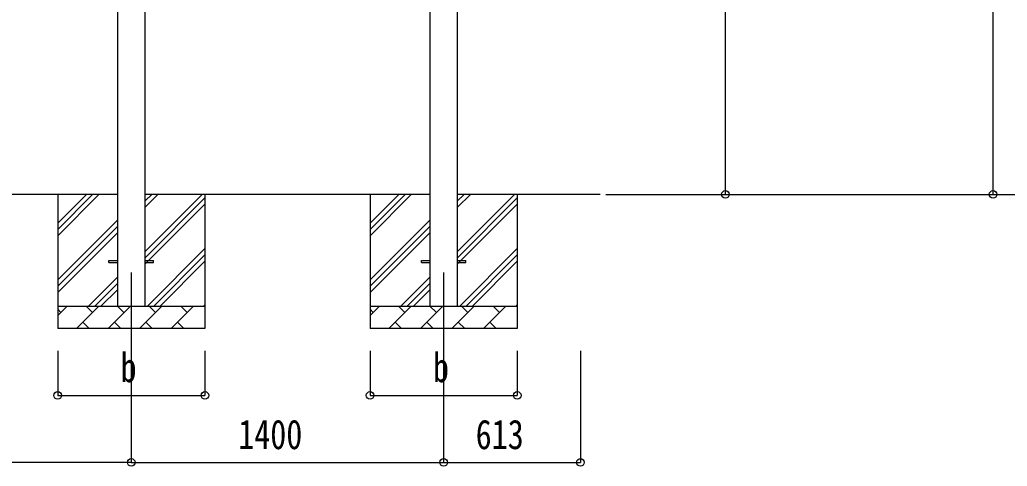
# Model space of a CAD drawing. Units: millimetres, scale not verified. Extents: x -16820 to 16820, y -11880 to 11880.
# Drawn here: x -566 to 3860, y -6301 to -4302 of the extents above; entities that cross this region are included whole.
import ezdxf
from ezdxf.enums import TextEntityAlignment as Align

# ---------------------------------------------------------------- set-up
doc = ezdxf.new("R2010")
doc.units = ezdxf.units.MM
doc.header["$LTSCALE"] = 50
for name, color, linetype in [('0-3_YKK_12', 2, 'Continuous'), ('0-4_YKK_13', 4, 'Continuous'), ('0-5_YKK_A1', 4, 'Continuous'), ('0-6_YKK_D', 6, 'Continuous')]:
    doc.layers.add(name, color=color, linetype=linetype)
doc.styles.add('ＭＳ ゴシック', font='')
doc.styles.get('ＭＳ ゴシック').set_extended_font_data('MS Gothic')

msp = doc.modelspace()

# ---------------------------------------------------------------- linework, layer by layer
at = {"layer": '0-3_YKK_12'}
for p, q in [((-66.4, -5433.85), (-66.4, -5933.85)), ((1333.6, -5433.85), (1333.6, -5933.85))]:
    msp.add_line(p, q, dxfattribs=at)
at = {"layer": '0-4_YKK_13'}
for p, q in [((-166.4, -5379.35), (-128.9, -5379.35)), ((-166.4, -5388.35), (-166.4, -5379.35)), ((-166.4, -5388.35), (-128.9, -5388.35)), ((-3.9, -5379.35), (33.6, -5379.35)), ((-3.9, -5388.35), (33.6, -5388.35)), ((33.6, -5388.35), (33.6, -5379.35)), ((1233.6, -5379.35), (1271.1, -5379.35)), ((1233.6, -5388.35), (1233.6, -5379.35)), ((1233.6, -5388.35), (1271.1, -5388.35)), ((1396.1, -5379.35), (1433.6, -5379.35)), ((1396.1, -5388.35), (1433.6, -5388.35)), ((1433.6, -5388.35), (1433.6, -5379.35))]:
    msp.add_line(p, q, dxfattribs=at)
at = {"layer": '0-5_YKK_A1'}
for p, q in [((1271.1, -2646.35), (1271.1, -5583.85)), ((1396.1, -5583.85), (1396.1, -2646.35)), ((-128.9, -2693.01), (-128.9, -5583.85)), ((-3.9, -5583.85), (-3.9, -2693.01)), ((-128.9, -5083.85), (-1403.9, -5083.85)), ((-396.4, -5083.85), (-396.4, -5683.85)), ((-396.4, -5268.9), (-211.35, -5083.85)), ((-396.4, -5240.61), (-239.64, -5083.85)), ((-396.4, -5212.33), (-267.92, -5083.85)), ((1271.1, -5083.85), (-3.9, -5083.85)), ((-3.9, -5338.95), (251.2, -5083.85)), ((-3.9, -5140.96), (53.21, -5083.85)), ((-3.9, -5112.67), (24.92, -5083.85)), ((263.6, -5083.85), (263.6, -5683.85)), ((1003.6, -5083.85), (1003.6, -5683.85)), ((1003.6, -5268.9), (1188.65, -5083.85)), ((1003.6, -5240.61), (1160.36, -5083.85)), ((1003.6, -5212.33), (1132.08, -5083.85)), ((2034.48, -5083.85), (1396.1, -5083.85)), ((1396.1, -5338.95), (1651.2, -5083.85)), ((1396.1, -5140.96), (1453.21, -5083.85)), ((1396.1, -5112.67), (1424.92, -5083.85)), ((1663.6, -5083.85), (1663.6, -5683.85)), ((-3.9, -5367.23), (263.6, -5099.73)), ((-3.9, -5395.51), (263.6, -5128.01)), ((1396.1, -5367.23), (1663.6, -5099.73)), ((1396.1, -5395.51), (1663.6, -5128.01)), ((-396.4, -5466.89), (-128.9, -5199.39)), ((1003.6, -5466.89), (1271.1, -5199.39)), ((-396.4, -5495.17), (-128.9, -5227.67)), ((-396.4, -5523.46), (-128.9, -5255.96)), ((1003.6, -5495.17), (1271.1, -5227.67)), ((1003.6, -5523.46), (1271.1, -5255.96)), ((5.76, -5583.85), (263.6, -5326)), ((34.04, -5583.85), (263.6, -5354.29)), ((1405.76, -5583.85), (1663.6, -5326)), ((1434.04, -5583.85), (1663.6, -5354.29)), ((62.32, -5583.85), (263.6, -5382.57)), ((1462.32, -5583.85), (1663.6, -5382.57)), ((-258.8, -5583.85), (-128.9, -5453.95)), ((-230.52, -5583.85), (-128.9, -5482.23)), ((1141.2, -5583.85), (1271.1, -5453.95)), ((1169.48, -5583.85), (1271.1, -5482.23)), ((-202.23, -5583.85), (-128.9, -5510.51)), ((1197.77, -5583.85), (1271.1, -5510.51)), ((-396.4, -5583.85), (263.6, -5583.85)), ((-396.4, -5626.74), (-353.51, -5583.85)), ((-382.06, -5612.4), (-396.4, -5598.06)), ((-312.09, -5683.85), (-212.09, -5583.85)), ((-240.64, -5612.4), (-269.19, -5583.85)), ((-170.67, -5683.85), (-70.67, -5583.85)), ((-99.22, -5612.4), (-127.77, -5583.85)), ((-29.24, -5683.85), (70.76, -5583.85)), ((42.2, -5612.4), (13.65, -5583.85)), ((112.18, -5683.85), (212.18, -5583.85)), ((183.62, -5612.4), (155.07, -5583.85)), ((260.31, -5583.85), (263.6, -5580.56)), ((1003.6, -5583.85), (1663.6, -5583.85)), ((1003.6, -5626.74), (1046.49, -5583.85)), ((1017.94, -5612.4), (1003.6, -5598.06)), ((1087.91, -5683.85), (1187.91, -5583.85)), ((1159.36, -5612.4), (1130.81, -5583.85)), ((1229.33, -5683.85), (1329.33, -5583.85)), ((1300.78, -5612.4), (1272.23, -5583.85)), ((1370.76, -5683.85), (1470.76, -5583.85)), ((1442.2, -5612.4), (1413.65, -5583.85)), ((1512.18, -5683.85), (1612.18, -5583.85)), ((1583.62, -5612.4), (1555.07, -5583.85)), ((1660.31, -5583.85), (1663.6, -5580.56)), ((-283.53, -5655.29), (-254.98, -5683.85)), ((-142.11, -5655.29), (-113.56, -5683.85)), ((-0.69, -5655.29), (27.86, -5683.85)), ((140.73, -5655.29), (169.28, -5683.85)), ((1116.47, -5655.29), (1145.02, -5683.85)), ((1257.89, -5655.29), (1286.44, -5683.85)), ((1399.31, -5655.29), (1427.86, -5683.85)), ((1540.73, -5655.29), (1569.28, -5683.85)), ((263.6, -5683.85), (-396.4, -5683.85)), ((1663.6, -5683.85), (1003.6, -5683.85))]:
    msp.add_line(p, q, dxfattribs=at)
at = {"layer": '0-6_YKK_D'}
for p, q in [((3796.1, -5083.85), (3796.1, -2363.85)), ((2596.1, -5083.85), (2596.1, -2643.85)), ((2060.63, -5083.85), (2597.1, -5083.85)), ((2060.63, -5083.85), (4997.1, -5083.85)), ((2061.63, -5083.85), (3797.1, -5083.85)), ((-396.4, -5783.85), (-396.4, -5984.85)), ((263.6, -5783.85), (263.6, -5984.85)), ((1003.6, -5783.85), (1003.6, -5984.85)), ((1663.6, -5783.85), (1663.6, -5984.85)), ((1946.78, -5783.85), (1946.78, -6284.85)), ((-66.4, -5934.85), (-66.4, -6284.85)), ((-66.4, -5934.85), (-66.4, -6284.85)), ((1333.6, -5934.85), (1333.6, -6284.85)), ((1333.6, -5934.85), (1333.6, -6284.85)), ((-396.4, -5983.85), (263.6, -5983.85)), ((1003.6, -5983.85), (1663.6, -5983.85)), ((-66.4, -6283.85), (-1466.4, -6283.85)), ((-66.4, -6283.85), (1333.6, -6283.85)), ((1333.6, -6283.85), (1946.78, -6283.85))]:
    msp.add_line(p, q, dxfattribs=at)
for centre in [(2596.1, -5083.85), (3796.1, -5083.85), (-396.4, -5983.85), (263.6, -5983.85), (1003.6, -5983.85), (1663.6, -5983.85), (-66.4, -6283.85), (-66.4, -6283.85), (1333.6, -6283.85), (1333.6, -6283.85), (1946.78, -6283.85)]:
    msp.add_circle(centre, 17, dxfattribs=at)

# ---------------------------------------------------------------- texts
at = {"layer": '0-6_YKK_D', "style": 'ＭＳ ゴシック', "width": 0.8}
for s, p in [('b', (-114.4, -5963.85)), ('b', (1285.6, -5963.85)), ('1400', (412.8, -6263.85)), ('613', (1476.99, -6263.85))]:
    msp.add_text(s, height=132, dxfattribs=at).set_placement(p, align=Align.BOTTOM_LEFT)

doc.saveas('drawing.dxf')
